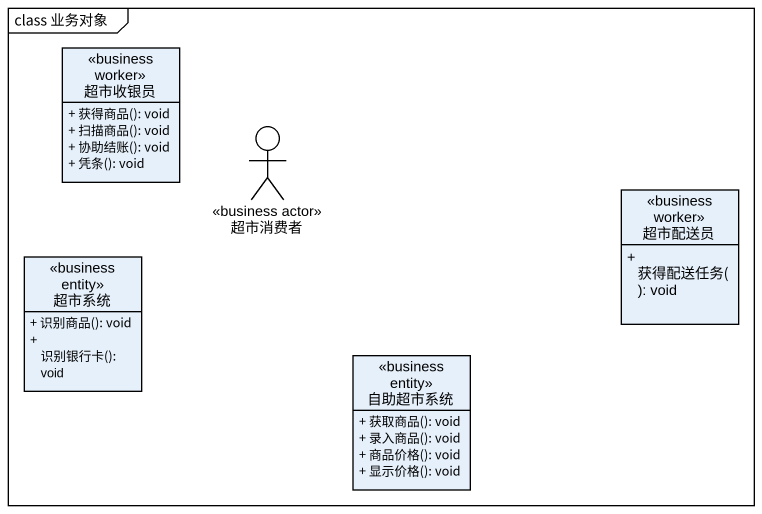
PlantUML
@startuml
mainframe class 业务对象
allowmixing
hide circle
hide empty members
skinparam classAttributeIconSize 0
class 超市收银员 <<business worker>> {
  + 获得商品(): void
  + 扫描商品(): void
  + 协助结账(): void
  + 凭条(): void
}
actor 超市消费者 <<business actor>>
class 超市配送员 <<business worker>> {
  + 获得配送任务(): void
}
class 超市系统 <<business entity>> {
  + 识别商品(): void
  + 识别银行卡(): void
}
class 自助超市系统 <<business entity>> {
  + 获取商品(): void
  + 录入商品(): void
  + 商品价格(): void
  + 显示价格(): void
}
@enduml
